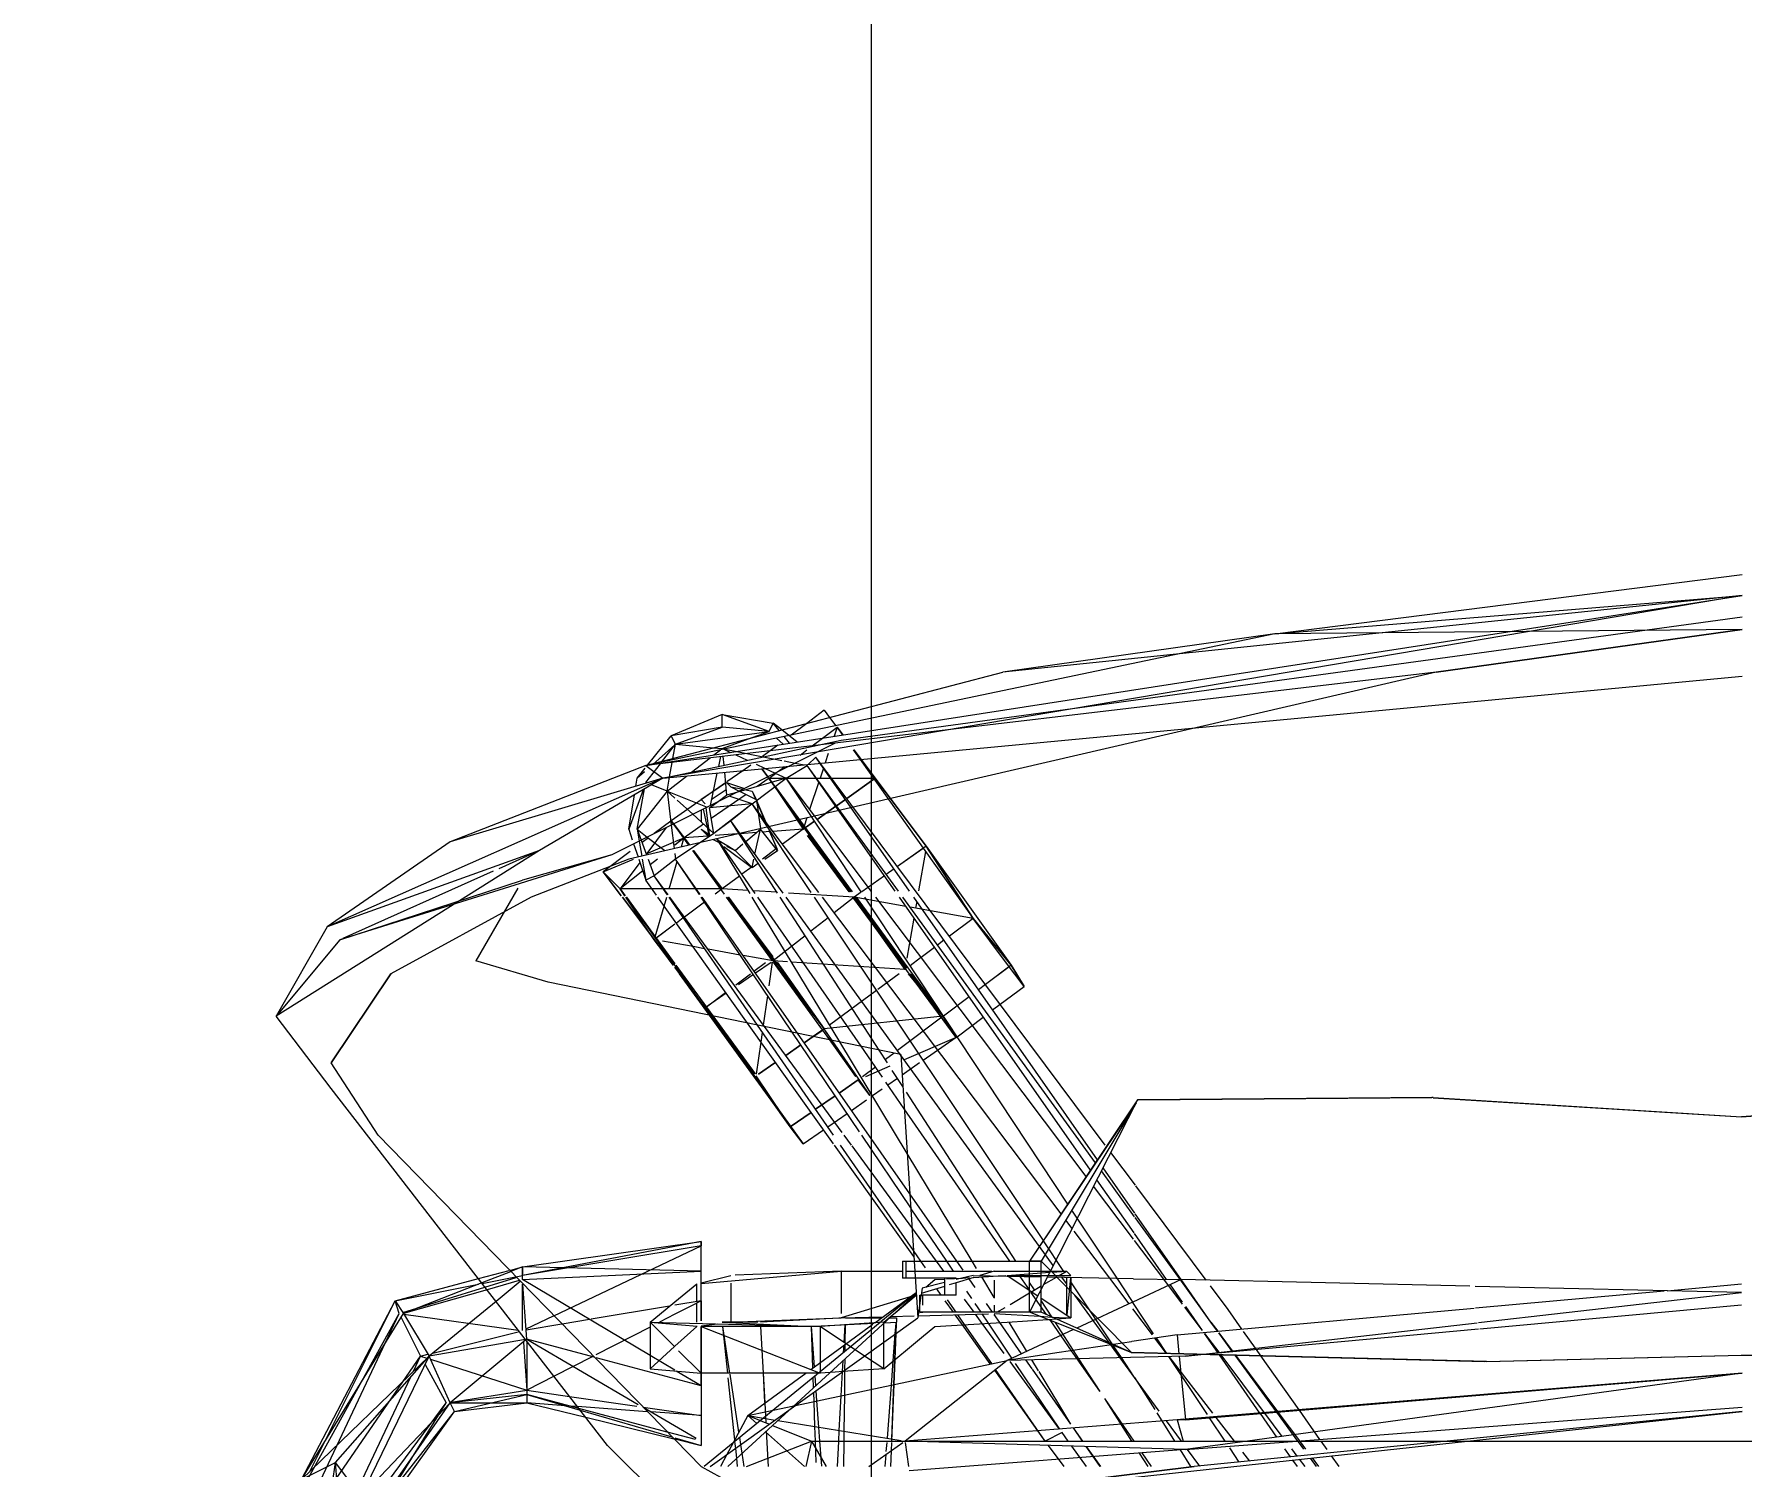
# Model space of a CAD drawing. Header units: millimetres. Extents: x -21051 to 202668, y -15646 to 13691.
# Drawn here: x -11560.1 to -11241.2, y -6236.6 to -5968.9 of the extents above; entities that cross this region are included whole.
import ezdxf

# ---------------------------------------------------------------- set-up
doc = ezdxf.new("R2010")
doc.units = ezdxf.units.MM
for name, color, linetype, lineweight in [('A-ANNO-DIMS', 211, 'Continuous', 9), ('A-ANNO-DIMS-100', 211, 'Continuous', 9), ('G-IMPT', 8, 'Continuous', 5), ('I-FURN', 30, 'Continuous', 5)]:
    doc.layers.add(name, color=color, linetype=linetype, lineweight=lineweight)
doc.layers.get('0').off()
doc.layers.get('I-FURN').off()
doc.styles.add('Arial_3', font='arial.ttf', dxfattribs={"height": 100})
doc.dimstyles.new('Arial_1_0', dxfattribs={"dimscale": 304.8, "dimtxt": 102.02594, "dimasz": 0.328084, "dimexe": 0.328084, "dimexo": 0.0625, "dimgap": 0.082021, "dimtad": 1, "dimdec": 0, "dimzin": 0, "dimdsep": 46, "dimtxsty": 'Arial_3', "dimblk1": 'OBLIQUE', "dimblk2": 'OBLIQUE', "dimsah": 1, "dimcen": 0.09, "dimdle": 0.328084, "dimazin": 0, "dimtfac": 1, "dimtdec": 4, "dimtix": 1, "dimtmove": 0, "dimatfit": 3, "dimfxl": 0.492126, "dimfxlon": 1, "dimtvp": 1, "dimtolj": 1, "dimtzin": 0, "dimarcsym": 2})

# ---------------------------------------------------------------- blocks, each defined once
blk = doc.blocks.new('Aeron_Work_Chair_3485 - Aeron Work Chair_dwg-V2-00_Ground floor')
at = {"layer": 'G-IMPT'}
for p, q in [((-254, 224.63), (-223.04, 273.84)), ((-239.71, 264.32), (-223.04, 273.84)), ((-237.33, 261.94), (-223.04, 273.84)), ((-209.55, 263.52), (-223.04, 273.84)), ((-130.18, 271.46), (-167.48, 250.83)), ((-123.83, 271.46), (-167.48, 250.83)), ((-136.52, 269.08), (-169.86, 251.62)), ((-136.52, 269.08), (-167.48, 250.03)), ((-136.52, 269.08), (-159.54, 245.27)), ((-136.52, 269.08), (-139.7, 262.73)), ((-138.01, 267.54), (-169.86, 251.62)), ((-117.47, 266.7), (-155.66, 248.69)), ((-117.47, 265.91), (-139.7, 262.73)), ((-267.49, 201.61), (-239.71, 264.32)), ((-255.59, 241.3), (-239.71, 264.32)), ((-254, 224.63), (-239.71, 264.32)), ((-245.99, 234.23), (-237.33, 261.94)), ((-237.33, 261.94), (-241.13, 250.26)), ((-214.31, 263.52), (-230.98, 252.41)), ((-230.98, 252.41), (-214.31, 263.52)), ((-200.82, 254.79), (-214.31, 263.52)), ((-200.82, 254.79), (-214.31, 263.52)), ((-142.88, 211.93), (-209.55, 263.52)), ((-139.7, 262.73), (-159.54, 245.27)), ((-136.82, 262.51), (-159.54, 246.86)), ((-111.13, 260.53), (-139.7, 262.73)), ((-133.35, 257.97), (-139.7, 262.73)), ((-250.12, 233.31), (-237.57, 261.4)), ((-133.35, 257.97), (-159.54, 245.27)), ((-125.01, 258.13), (-150.81, 242.09)), ((-129.3, 257.97), (-150.81, 242.09)), ((-133.35, 257.97), (-150.81, 241.3)), ((-127, 257.97), (-150.81, 241.3)), ((-124.66, 258.05), (-149.23, 240.51)), ((-127, 257.97), (-149.23, 240.51)), ((-245.27, 226.22), (-230.98, 252.41)), ((-245.27, 226.22), (-230.98, 252.41)), ((-138.91, 194.47), (-200.82, 254.79)), ((-200.82, 254.79), (-138.91, 194.47)), ((-241.13, 250.26), (-248.44, 227.81)), ((-169.86, 251.62), (-174.02, 236.03)), ((-173.22, 235.42), (-167.48, 250.03)), ((-169.86, 251.62), (-172.98, 236.04)), ((-167.69, 250.17), (-172.45, 234.82)), ((-171.94, 234.42), (-167.48, 250.03)), ((-167.48, 250.83), (-169.86, 251.62)), ((-169.86, 251.62), (-167.48, 250.03)), ((-167.48, 250.03), (-159.54, 245.27)), ((-167.36, 249.96), (-164.42, 228.6)), ((-166.77, 250.47), (-159.54, 246.86)), ((-159.54, 246.86), (-159.89, 245.48)), ((-156.72, 248.19), (-159.54, 246.86)), ((-159.54, 246.86), (-159.16, 245.66)), ((-158, 246.02), (-150.81, 242.09)), ((-169.78, 232.75), (-159.54, 245.27)), ((-160.12, 244.57), (-164.16, 228.4)), ((-162.68, 227.25), (-159.54, 245.27)), ((-150.81, 241.3), (-159.54, 245.27)), ((-158.95, 245), (-153.19, 227.01)), ((-269.88, 204.79), (-255.59, 241.3)), ((-267.49, 201.61), (-255.59, 241.3)), ((-162.58, 227.18), (-150.81, 241.3)), ((-150.97, 241.11), (-153.19, 227.01)), ((-152.4, 227.01), (-150.81, 241.3)), ((-149.23, 240.51), (-152.4, 227.01)), ((-150.81, 241.3), (-150.81, 227.01)), ((-149.23, 240.51), (-150.81, 241.3)), ((-149.23, 240.51), (-150.81, 227.01)), ((-246.95, 228.67), (-233.36, 236.54)), ((-229.39, 223.04), (-233.36, 236.54)), ((-174.02, 236.03), (-175.55, 230.29)), ((-250.4, 220.11), (-245.99, 234.23)), ((-175.32, 230.07), (-173.22, 235.42)), ((-173.12, 235.33), (-174.36, 229.13)), ((-172.45, 234.82), (-174.25, 229.02)), ((-173.65, 228.43), (-171.94, 234.42)), ((-254, 224.63), (-250.6, 232.24)), ((-175.57, 230.2), (-176.21, 227.81)), ((-176.21, 227.81), (-175.36, 229.98)), ((-173.47, 228.25), (-169.78, 232.75)), ((-253.21, 211.14), (-248.44, 227.81)), ((-176.21, 227.81), (-180.98, 194.47)), ((-180.98, 194.47), (-174.63, 227.81)), ((-180.18, 194.47), (-174.63, 227.81)), ((-176.21, 227.81), (-174.63, 227.81)), ((-175.42, 194.47), (-176.21, 227.81)), ((-173.83, 227.81), (-176.21, 227.81)), ((-173.83, 227.81), (-175.42, 194.47)), ((-174.38, 229.03), (-174.63, 227.81)), ((-159.66, 203.99), (-173.83, 227.81)), ((-164.31, 227.81), (-173.01, 227.81)), ((-162.72, 227.01), (-172.95, 227.74)), ((-164.62, 227.15), (-167.07, 222)), ((-165.53, 220.49), (-164.42, 227.13)), ((-162.72, 227.01), (-150.53, 206.19)), ((-159.35, 214.45), (-162.72, 227.01)), ((-162.36, 227.01), (-152.4, 227.01)), ((-162.18, 227.65), (-153.19, 227.01)), ((-155.8, 221.93), (-153.19, 227.01)), ((-153.19, 227.01), (-152.02, 219.01)), ((-152.4, 227.01), (-150.81, 227.01)), ((-149.79, 217.28), (-152.4, 227.01)), ((-152.4, 227.01), (-150.81, 227.01)), ((-152.4, 227.01), (-149.48, 217.04)), ((-150.81, 227.01), (-148.12, 215.99)), ((-150.28, 219.78), (-150.81, 227.01)), ((-267.49, 201.61), (-254, 224.63)), ((-252.41, 207.96), (-245.27, 226.22)), ((-252.41, 207.96), (-245.27, 226.22)), ((-253.21, 211.14), (-250.4, 220.11)), ((-215.9, 157.16), (-229.39, 223.04)), ((-167.1, 221.94), (-180.18, 194.47)), ((-166.39, 215.3), (-165.54, 220.42)), ((-159.44, 214.81), (-155.8, 221.93)), ((-152.02, 219.01), (-150.18, 206.45)), ((-150.12, 217.54), (-150.22, 218.88)), ((-149.17, 204.5), (-150.12, 217.54)), ((-145.36, 200.78), (-149.79, 217.28)), ((-149.48, 217.04), (-144.47, 199.9)), ((-168.88, 200.34), (-166.45, 214.96)), ((-164.98, 203.99), (-159.8, 214.11)), ((-153.99, 194.47), (-159.24, 214.03)), ((-148.12, 215.99), (-144.12, 199.56)), ((-269.71, 178.12), (-253.21, 211.14)), ((-253.79, 207.71), (-250.03, 212.73)), ((-250.03, 212.73), (-252.41, 207.07)), ((-245.55, 209.36), (-250.03, 212.73)), ((-250.03, 212.73), (-245.55, 209.36)), ((-246.86, 209.55), (-250.03, 212.73)), ((-250.03, 212.73), (-246.86, 209.55)), ((-142.88, 211.93), (-132.56, 201.61)), ((-287.34, 57.15), (-252.41, 207.96)), ((-287.34, 57.15), (-252.41, 207.96)), ((-265.34, 205.28), (-257.97, 207.96)), ((-257.97, 207.96), (-264.4, 206.89)), ((-257.97, 207.96), (-256.01, 207.31)), ((-251.74, 205.89), (-246.86, 209.55)), ((-250.2, 205.37), (-246.86, 209.55)), ((-250.2, 205.37), (-246.86, 209.55)), ((-245.56, 208.68), (-246.86, 209.55)), ((-246.86, 209.55), (-245.56, 208.61)), ((-245.56, 208.62), (-246.86, 209.55)), ((-245.56, 208.68), (-246.86, 209.55)), ((-246.86, 203.66), (-246.86, 209.55)), ((-232.56, 199.62), (-245.27, 209.15)), ((-245.27, 209.15), (-232.56, 199.62)), ((-237.33, 203.2), (-245.27, 208.49)), ((-237.33, 203.2), (-245.27, 208.49)), ((-232.59, 199.36), (-245.27, 208.42)), ((-245.27, 208.4), (-232.84, 199.36)), ((-269.88, 204.79), (-301.62, 0)), ((-294.48, 87.31), (-269.88, 204.79)), ((-269.88, 204.79), (-287.34, 138.11)), ((-287.34, 57.15), (-269.88, 204.79)), ((-269.92, 204.44), (-275.43, 200.03)), ((-266.7, 204.79), (-270.2, 202.07)), ((-269.88, 204.79), (-267.49, 201.61)), ((-267.49, 206.37), (-269.36, 204.88)), ((-268.72, 205), (-267.49, 206.37)), ((-265.99, 206.63), (-267.49, 206.37)), ((-257.97, 206.37), (-265.51, 205)), ((-265.11, 200.82), (-257.97, 206.37)), ((-258.29, 200.98), (-253.45, 204.6)), ((-257.97, 206.37), (-256.52, 204.51)), ((-257.97, 206.37), (-255.95, 205.64)), ((-257.97, 206.37), (-255.77, 206.01)), ((-256.52, 204.51), (-253.97, 201.23)), ((-256.35, 204.3), (-255.47, 205.47)), ((-255.95, 205.64), (-253.18, 204.63)), ((-255.77, 206.01), (-252.97, 205.54)), ((-253.4, 204.72), (-255.55, 199.62)), ((-255.25, 207.06), (-252.81, 206.24)), ((-252.41, 206.11), (-248.44, 204.79)), ((-252.41, 205.45), (-248.44, 204.79)), ((-252.41, 204.35), (-249.24, 203.2)), ((-249.24, 203.2), (-248.44, 204.79)), ((-245.65, 202.8), (-248.44, 204.79)), ((-150.02, 205.29), (-148.43, 194.47)), ((-149.99, 205.27), (-144.21, 195.4)), ((-301.62, 0), (-267.49, 201.61)), ((-267.49, 201.61), (-286.54, 0)), ((-270.49, 201.84), (-273.84, 199.23)), ((-273.73, 199.36), (-270.08, 203.47)), ((-267.49, 201.61), (-269.66, 191.49)), ((-265.11, 200.82), (-266.27, 203.71)), ((-259.49, 200.12), (-257.18, 203.2)), ((-252.41, 202.6), (-251.33, 203.96)), ((-252.41, 202.6), (-251.33, 203.96)), ((-252.41, 199.23), (-249.24, 203.2)), ((-245.69, 200.74), (-249.24, 203.2)), ((-245.69, 200.6), (-249.24, 203.2)), ((-246.86, 201.55), (-246.86, 203.66)), ((-246.86, 195.49), (-246.86, 201.45)), ((-221.76, 185.79), (-245.27, 202.53)), ((-243.63, 201.36), (-245.27, 200.88)), ((-237.9, 203.03), (-243.63, 201.36)), ((-240.21, 199.36), (-237.55, 202.9)), ((-240.21, 199.36), (-237.61, 202.83)), ((-237.33, 203.2), (-232.55, 199.73)), ((-232.56, 199.62), (-237.33, 203.2)), ((-232.56, 199.62), (-237.33, 203.2)), ((-236.04, 195.95), (-237.06, 201.65)), ((-168.22, 201.15), (-169.69, 199.36)), ((-165.89, 203.99), (-168.22, 201.15)), ((-167.36, 199.36), (-165.89, 202.22)), ((-165.89, 203.99), (-157.16, 203.99)), ((-165.89, 203.99), (-165.1, 172.24)), ((-165.89, 203.99), (-165.16, 195.22)), ((-165.89, 203.99), (-161.26, 199.36)), ((-157.16, 203.99), (-161.32, 199.42)), ((-156.9, 199.36), (-159.66, 203.99)), ((-157.16, 203.99), (-156.37, 194.47)), ((-148.43, 194.47), (-149.11, 203.77)), ((-279.4, 190.5), (-275.43, 200.03)), ((-277.02, 190.5), (-275.43, 200.03)), ((-273.84, 199.23), (-277.02, 190.5)), ((-273.84, 199.23), (-276.23, 181.77)), ((-273.84, 199.23), (-275.43, 200.03)), ((-271.2, 199.71), (-273.84, 199.23)), ((-273.84, 199.23), (-273.73, 199.36)), ((-273.84, 199.23), (-273.2, 192.11)), ((-267.77, 200.34), (-270.46, 199.85)), ((-265.11, 200.82), (-267.91, 197.18)), ((-265.11, 200.82), (-267.71, 200.35)), ((-266.63, 189.92), (-259.56, 200.03)), ((-265.11, 200.82), (-263.78, 199.36)), ((-265.11, 200.82), (-258.76, 200.03)), ((-265.11, 200.82), (-262.11, 193.32)), ((-263.41, 198.94), (-260.76, 196.03)), ((-258.63, 199.36), (-259.56, 200.03)), ((-259.56, 200.03), (-258.67, 199.36)), ((-259.56, 200.03), (-258.67, 199.36)), ((-258.64, 199.36), (-259.56, 200.03)), ((-256.38, 197.64), (-259.56, 200.03)), ((-259.56, 200.03), (-258.67, 199.36)), ((-258.76, 200.03), (-254.38, 199.48)), ((-258.67, 199.36), (-256.38, 197.64)), ((-258.67, 199.36), (-255.04, 196.63)), ((-258.67, 199.36), (-256.38, 197.64)), ((-255.02, 196.72), (-258.64, 199.36)), ((-256.35, 197.71), (-258.63, 199.36)), ((-257.18, 192.09), (-252.41, 199.23)), ((-256.38, 197.64), (-255.01, 199.36)), ((-255.66, 199.36), (-256.38, 197.64)), ((-256.34, 197.7), (-255.01, 199.36)), ((-254.69, 198.14), (-256.3, 197.67)), ((-253.42, 199.36), (-252.41, 199.23)), ((-252.51, 199.36), (-252.41, 199.23)), ((-245.79, 194.76), (-252.41, 199.23)), ((-245.79, 194.6), (-252.41, 199.23)), ((-246.86, 200.42), (-251.97, 198.93)), ((-221.38, 183.93), (-245.27, 200.45)), ((-221.11, 182.59), (-245.27, 200.29)), ((-241.4, 197.78), (-240.42, 199.08)), ((-241.4, 197.78), (-240.42, 199.08)), ((-224.63, 193.67), (-232.57, 199.34)), ((-232.57, 199.16), (-223.09, 192.27)), ((-223.15, 192.56), (-232.21, 199.36)), ((-232.21, 199.36), (-224.63, 193.67)), ((-224.63, 193.67), (-232.21, 199.36)), ((-224.63, 193.67), (-232.21, 199.36)), ((-230.98, 198.58), (-223.23, 192.94)), ((-169.69, 199.36), (-173.04, 195.26)), ((-169.86, 194.47), (-169.05, 199.36)), ((-168.95, 196.25), (-167.36, 199.36)), ((-161.38, 199.36), (-165.1, 195.26)), ((-160.56, 198.66), (-156.37, 194.47)), ((-153.99, 194.47), (-156.76, 199.12)), ((-143.95, 195.53), (-145.35, 200.75)), ((-144.31, 199.36), (-142.88, 194.47)), ((-144.07, 199.36), (-142.88, 194.47)), ((-268.65, 196.22), (-271.3, 192.78)), ((-260.76, 196.03), (-257.18, 192.09)), ((-258.92, 194.01), (-256.38, 197.64)), ((-256.7, 193.2), (-256.38, 197.64)), ((-255.04, 196.63), (-256.38, 197.64)), ((-255.04, 196.63), (-256.38, 197.64)), ((-255.04, 196.63), (-256.38, 197.64)), ((-255.01, 196.74), (-256.34, 197.7)), ((-246.86, 190.5), (-254.01, 195.86)), ((-246.86, 190.5), (-254.01, 195.86)), ((-254.01, 195.86), (-246.86, 190.5)), ((-246.86, 190.5), (-254.01, 195.86)), ((-246.86, 190.84), (-253.99, 196)), ((-245.86, 190.07), (-253.99, 195.98)), ((-246.86, 190.5), (-246.86, 195.35)), ((-244.37, 193.81), (-241.55, 197.57)), ((-244.37, 193.81), (-241.55, 197.57)), ((-235.65, 193.8), (-236.04, 195.95)), ((-169.73, 195.26), (-173.04, 195.26)), ((-169.86, 194.47), (-168.95, 196.25)), ((-165.89, 195.26), (-169.46, 195.26)), ((-269.66, 191.49), (-274.64, 168.27)), ((-273.2, 192.11), (-273.05, 190.5)), ((-271.85, 192.06), (-272.8, 190.83)), ((-268.45, 191.49), (-262.38, 192.79)), ((-266.56, 189.91), (-265.11, 192.09)), ((-265.32, 189.8), (-263.48, 192.55)), ((-265.02, 192.22), (-263.52, 194.47)), ((-264.48, 186.07), (-259.95, 192.55)), ((-262.73, 193.67), (-263.52, 194.47)), ((-261.94, 192.88), (-263.13, 191.29)), ((-262.73, 184.94), (-261.94, 192.88)), ((-262.73, 184.94), (-257.18, 192.09)), ((-261.98, 193.58), (-256.63, 192.91)), ((-257.18, 192.09), (-261.94, 192.88)), ((-261.74, 194.07), (-256.61, 192.93)), ((-261.54, 194.47), (-259.34, 194.47)), ((-259.56, 188.91), (-257.18, 192.09)), ((-257.97, 194.47), (-256.86, 192.99)), ((-257.97, 194.47), (-256.82, 192.63)), ((-256.54, 193.04), (-257.97, 194.47)), ((-257.09, 187.78), (-256.8, 191.83)), ((-245.96, 184.33), (-256.24, 191.44)), ((-245.94, 185.3), (-256.22, 191.51)), ((-256.06, 192.23), (-255.47, 191.06)), ((-246.86, 190.5), (-245.83, 191.86)), ((-220.05, 177.42), (-245.27, 194.42)), ((-219.85, 176.46), (-245.27, 194.24)), ((-234.46, 187.13), (-235.54, 193.16)), ((-224.63, 193.67), (-227.49, 189.87)), ((-227.33, 189.75), (-224.63, 193.67)), ((-223.16, 192.63), (-224.63, 193.67)), ((-224.63, 193.67), (-223.16, 192.62)), ((-223.15, 192.56), (-224.63, 193.67)), ((-223.15, 192.56), (-224.63, 193.67)), ((-223.23, 192.94), (-202.41, 177.8)), ((-202.41, 177.8), (-223.16, 192.63)), ((-223.16, 192.62), (-199.23, 175.42)), ((-212.25, 184.39), (-223.15, 192.56)), ((-212.25, 184.39), (-223.15, 192.56)), ((-212.25, 184.39), (-223.15, 192.56)), ((-223.09, 192.27), (-212.25, 184.38)), ((-180.98, 194.47), (-180.18, 194.47)), ((-175.42, 194.47), (-180.98, 194.47)), ((-169.86, 194.47), (-180.18, 194.47)), ((-166.16, 194.47), (-175.42, 194.47)), ((-173.11, 194.47), (-175.42, 168.27)), ((-173.24, 194.47), (-174.63, 188.91)), ((-169.86, 194.47), (-166.16, 194.47)), ((-138.91, 192.75), (-166.69, 153.99)), ((-165.2, 194.47), (-165.58, 191.43)), ((-165.1, 194.47), (-156.37, 194.47)), ((-156.37, 194.47), (-165.1, 194.47)), ((-165.1, 194.47), (-156.37, 194.47)), ((-165.1, 194.47), (-156.37, 172.24)), ((-165.1, 172.24), (-165.1, 194.47)), ((-156.37, 194.47), (-148.43, 194.47)), ((-153.99, 194.47), (-156.37, 194.47)), ((-156.37, 172.24), (-156.37, 194.47)), ((-153.99, 194.47), (-143.67, 194.47)), ((-148.43, 194.47), (-143.67, 194.47)), ((-144.69, 186.81), (-138.91, 193.87)), ((-143.67, 194.47), (-142.88, 194.47)), ((-138.91, 194.47), (-129.38, 177.01)), ((-138.91, 194.47), (-129.38, 177.01)), ((-279.4, 190.5), (-277.81, 180.98)), ((-276.23, 181.77), (-279.4, 190.5)), ((-277.02, 190.5), (-279.4, 190.5)), ((-276.23, 181.77), (-277.02, 190.5)), ((-273.05, 190.5), (-275.08, 184.93)), ((-272.96, 190.05), (-272.51, 187.8)), ((-272.92, 190.23), (-272.33, 188.96)), ((-271.58, 190.37), (-269.94, 190.22)), ((-271.53, 190.83), (-269.72, 191.21)), ((-268.91, 186.67), (-266.8, 189.68)), ((-268.58, 190.09), (-264.32, 189.71)), ((-266.7, 189.71), (-265.59, 186.37)), ((-266.7, 189.71), (-265.91, 188.91)), ((-265.91, 188.91), (-265.11, 187.33)), ((-265.91, 188.91), (-265.45, 186.64)), ((-264.85, 187.85), (-264.32, 189.71)), ((-263.13, 191.29), (-264.32, 189.71)), ((-262.73, 184.94), (-264.16, 189.23)), ((-262.73, 184.94), (-259.56, 188.91)), ((-246.03, 180.16), (-259.56, 188.91)), ((-246.04, 179.11), (-259.56, 188.91)), ((-255.95, 191.24), (-254.85, 189.48)), ((-254.85, 189.48), (-254, 188.12)), ((-254.81, 189.74), (-254, 188.12)), ((-254.75, 190.18), (-250.89, 185.03)), ((-249.23, 187.28), (-246.86, 190.5)), ((-246.54, 185.66), (-246.86, 190.5)), ((-233.39, 181.1), (-245.27, 189.69)), ((-233.36, 180.98), (-245.27, 189.63)), ((-233.36, 180.98), (-245.27, 189.38)), ((-233.36, 180.98), (-245.27, 189.38)), ((-221.64, 172.57), (-245.27, 189.37)), ((-245.27, 189.35), (-233.13, 180.52)), ((-234.16, 180.98), (-245.27, 189.31)), ((-173.15, 188.91), (-165.89, 188.91)), ((-165.89, 188.91), (-166.69, 168.27)), ((-165.89, 183.83), (-165.89, 190.5)), ((-165.89, 190.5), (-165.1, 173.83)), ((-156.37, 189.49), (-165.1, 190.42)), ((-156.37, 189.06), (-165.1, 190.38)), ((-164.02, 162.14), (-138.91, 189.49)), ((-145.35, 187.38), (-156.16, 189.02)), ((-143.88, 188.16), (-155.47, 189.39)), ((-148.43, 185.74), (-143.35, 188.45)), ((-143.35, 188.45), (-141.15, 189.62)), ((-141.15, 189.62), (-138.91, 190.82)), ((-272.51, 187.8), (-271.52, 182.84)), ((-271.87, 187.96), (-270.87, 185.84)), ((-269.95, 185.17), (-268.91, 186.67)), ((-267.49, 178.59), (-264.85, 187.85)), ((-265.35, 186.11), (-265.11, 184.94)), ((-265.04, 187.18), (-263.52, 184.15)), ((-255.68, 186.1), (-257.97, 183.36)), ((-257.35, 184.1), (-257.13, 187.15)), ((-254, 188.12), (-255.22, 186.66)), ((-254, 188.12), (-250.83, 184.94)), ((-250.97, 184.91), (-249.57, 186.82)), ((-233.36, 180.98), (-234.37, 186.61)), ((-228.9, 187.98), (-230.98, 185.21)), ((-230.82, 184.68), (-228.88, 187.49)), ((-199.18, 169.7), (-221.76, 185.79)), ((-175.42, 168.27), (-174.66, 188.1)), ((-156.63, 172.24), (-144.69, 186.81)), ((-148.43, 185.74), (-156.37, 174.89)), ((-148.43, 185.74), (-149.44, 181.02)), ((-148.43, 185.74), (-149.44, 181.02)), ((-148.43, 185.74), (-146.93, 184.07)), ((-148.43, 185.74), (-147.96, 182.82)), ((-148.43, 185.74), (-147.49, 183.39)), ((-143.01, 187.03), (-144.34, 187.23)), ((-138.91, 186), (-143.67, 173.83)), ((-142.31, 188), (-143.6, 188.13)), ((-141.4, 186.78), (-143.01, 187.03)), ((-140.46, 187.8), (-142.31, 188)), ((-138.91, 186.41), (-141.4, 186.78)), ((-138.91, 187.64), (-140.46, 187.8)), ((-275.08, 184.93), (-276.23, 181.77)), ((-273.7, 180.11), (-271.55, 182.98)), ((-271.52, 182.84), (-270.82, 179.36)), ((-270.1, 184.18), (-269.38, 182.63)), ((-269.3, 182.47), (-268.45, 180.65)), ((-269.22, 183.06), (-267.78, 181.99)), ((-269.22, 183.06), (-267.78, 181.99)), ((-269.22, 183.06), (-267.78, 181.99)), ((-269.21, 183.11), (-267.74, 182.06)), ((-269.21, 183.1), (-267.75, 182.04)), ((-267.74, 182.06), (-246.25, 166.71)), ((-262.73, 184.94), (-267.49, 178.59)), ((-267.49, 181.77), (-265.96, 183.96)), ((-265.11, 184.94), (-263.6, 184.29)), ((-265.11, 184.94), (-263.52, 184.15)), ((-263.37, 184.09), (-259.4, 182.43)), ((-263.35, 184.12), (-261.25, 183.82)), ((-263.13, 184.09), (-259.59, 182.58)), ((-246.15, 172.45), (-262.73, 184.94)), ((-246.13, 173.88), (-262.73, 184.94)), ((-261, 183.79), (-258.11, 183.38)), ((-258.23, 181.95), (-254, 180.18)), ((-253.32, 184.39), (-257.97, 183.36)), ((-254, 180.18), (-257.97, 183.36)), ((-257.52, 181.65), (-257.43, 182.93)), ((-254.29, 180.41), (-252.41, 182.96)), ((-252.41, 182.56), (-254, 180.18)), ((-250.83, 184.94), (-252.41, 184.59)), ((-250.83, 184.94), (-251.61, 183.77)), ((-246.2, 180.27), (-246.48, 184.69)), ((-218.23, 168.55), (-245.27, 184.89)), ((-217.42, 164.59), (-245.27, 183.85)), ((-233.1, 181.35), (-231.07, 184.31)), ((-231.45, 184.58), (-233.07, 182.42)), ((-221.4, 182.8), (-226.87, 182.02)), ((-200.82, 169.71), (-221.38, 183.93)), ((-201.33, 168.09), (-221.11, 182.59)), ((-218.2, 183.25), (-220.03, 182.99)), ((-212.24, 184.11), (-218.2, 183.25)), ((-212.23, 183.71), (-214.31, 180.69)), ((-214.31, 180.69), (-212.23, 183.71)), ((-204.31, 179.07), (-211.93, 184.15)), ((-202.41, 177.8), (-211.93, 184.15)), ((-166.69, 167.48), (-165.89, 183.36)), ((-156.37, 182.82), (-165.1, 183.31)), ((-156.37, 182.83), (-165.1, 183.31)), ((-150.89, 182.53), (-156.37, 182.83)), ((-150.84, 182.52), (-156.37, 182.82)), ((-148.32, 182.37), (-150.79, 182.51)), ((-148.32, 182.39), (-150.78, 182.52)), ((-147.06, 182.32), (-148.32, 182.39)), ((-147.06, 182.3), (-148.32, 182.37)), ((-147.96, 182.82), (-147.6, 180.62)), ((-147.46, 183.31), (-146.82, 181.71)), ((-138.91, 181.85), (-145.59, 182.22)), ((-138.91, 181.87), (-145.57, 182.23)), ((-145.42, 182.4), (-138.91, 175.15)), ((-276.23, 181.77), (-277.81, 180.98)), ((-276.53, 179.37), (-277.81, 180.98)), ((-276.41, 179.85), (-277.81, 180.98)), ((-274.26, 176.53), (-276.53, 179.37)), ((-274.04, 177.95), (-275.29, 178.95)), ((-273.86, 179.1), (-274.99, 180.38)), ((-270.74, 178.93), (-270.33, 176.89)), ((-268.68, 180.18), (-269.64, 178.91)), ((-268.68, 180.18), (-269.64, 178.91)), ((-268.45, 180.65), (-267.49, 178.59)), ((-267.49, 181.77), (-268.41, 180.55)), ((-267.49, 181.77), (-268.41, 180.55)), ((-246.25, 166.59), (-267.49, 181.77)), ((-267.49, 181.77), (-267.49, 172.96)), ((-265.96, 180.64), (-246.26, 166.22)), ((-265.91, 180.71), (-258.18, 175.12)), ((-265.91, 180.71), (-257.97, 175.42)), ((-265.91, 180.71), (-257.97, 175.42)), ((-265.91, 180.71), (-257.97, 175.42)), ((-257.97, 175.42), (-257.57, 181.05)), ((-257.97, 175.42), (-255.16, 179.23)), ((-257.52, 181.69), (-254.35, 180.33)), ((-216.73, 161.2), (-245.27, 179.67)), ((-238.07, 175.01), (-233.36, 180.98)), ((-233.19, 178.34), (-233.36, 180.98)), ((-233.14, 180.25), (-220.66, 171.45)), ((-233.13, 180.52), (-220.66, 171.45)), ((-220.76, 171.97), (-233.12, 180.91)), ((-220.66, 171.45), (-233.12, 180.79)), ((-220.66, 171.45), (-233.12, 180.79)), ((-228.7, 181.75), (-233.11, 181.12)), ((-215.72, 178.64), (-217.67, 175.81)), ((-217.67, 175.81), (-215.72, 178.64)), ((-149.44, 181.02), (-150.27, 177.12)), ((-149.44, 181.02), (-150.27, 177.12)), ((-147.52, 180.12), (-143.79, 157.11)), ((-146.59, 181.13), (-143.67, 173.83)), ((-277.75, 174.7), (-275.57, 177.62)), ((-274.06, 169.44), (-269.71, 178.12)), ((-271.83, 175.98), (-272.79, 174.7)), ((-271.83, 175.98), (-272.79, 174.7)), ((-270.33, 176.89), (-269.99, 175.2)), ((-267.49, 178.59), (-269.88, 174.63)), ((-246.32, 162.63), (-267.49, 178.59)), ((-246.28, 164.56), (-267.49, 178.59)), ((-245.27, 165.89), (-246.06, 178.15)), ((-180.04, 131.25), (-245.27, 178.55)), ((-231.78, 156.37), (-233.14, 177.56)), ((-201.44, 164.87), (-220.05, 177.42)), ((-189.85, 155.48), (-219.85, 176.46)), ((-202.41, 177.8), (-205.08, 173.91)), ((-205.08, 173.91), (-202.41, 177.8)), ((-199.23, 175.42), (-202.41, 177.8)), ((-202.41, 177.8), (-199.23, 175.42)), ((-150.33, 176.81), (-158.75, 137.32)), ((-150.33, 176.81), (-158.75, 137.32)), ((-280.19, 171.45), (-277.75, 174.7)), ((-273.55, 173.69), (-274.99, 171.77)), ((-273.55, 173.69), (-274.99, 171.77)), ((-270.06, 174.44), (-271.46, 173.04)), ((-270.28, 172.15), (-271.46, 173.04)), ((-270.27, 172.21), (-271.46, 173.04)), ((-246.4, 157.6), (-269.88, 174.63)), ((-246.39, 158.2), (-269.88, 174.63)), ((-269.41, 171.6), (-267.49, 172.24)), ((-267.49, 172.9), (-267.49, 170.26)), ((-266.8, 172.47), (-261.65, 174.19)), ((-262.28, 169.31), (-259.81, 172.8)), ((-259.81, 172.8), (-262.28, 169.31)), ((-260.11, 174.7), (-258.55, 175.22)), ((-257.97, 175.42), (-259.47, 173.29)), ((-259.47, 173.29), (-258.26, 175.01)), ((-256.86, 174.17), (-252.41, 170.95)), ((-246.25, 166.81), (-256.81, 174.57)), ((-246.25, 166.63), (-256.81, 174.55)), ((-247.08, 167.25), (-256.81, 174.55)), ((-246.25, 166.63), (-256.81, 174.55)), ((-181.12, 130.53), (-245.27, 173.3)), ((-241.44, 170.75), (-238.91, 173.94)), ((-218.61, 170.42), (-221.64, 172.57)), ((-220.66, 171.45), (-219.25, 173.51)), ((-219.25, 173.51), (-220.46, 171.75)), ((-218.07, 175.22), (-219.25, 173.51)), ((-219.25, 173.51), (-218.07, 175.22)), ((-205.67, 173.06), (-208.17, 169.41)), ((-208.17, 169.41), (-205.67, 173.06)), ((-199.23, 175.42), (-201.85, 171.61)), ((-165.89, 160.34), (-165.1, 172.24)), ((-165.85, 160.99), (-156.63, 172.24)), ((-165.13, 173.3), (-165.68, 162.16)), ((-157.05, 173.97), (-165.53, 162.36)), ((-157.55, 173.28), (-165.1, 173.83)), ((-157.34, 173.57), (-165.1, 173.83)), ((-159.56, 163.93), (-165.1, 172.24)), ((-165.1, 172.24), (-156.37, 172.24)), ((-156.56, 169.41), (-156.37, 172.24)), ((-154.03, 173.02), (-155.88, 173.16)), ((-153.65, 173.44), (-155.59, 173.51)), ((-151.19, 172.82), (-153.09, 172.95)), ((-151.07, 173.36), (-152.77, 173.41)), ((-146.28, 172.46), (-151.19, 172.82)), ((-146.4, 173.2), (-151.07, 173.36)), ((-143.67, 173.1), (-146.4, 173.2)), ((-143.67, 172.27), (-146.28, 172.46)), ((-143.67, 173.83), (-138.91, 174.89)), ((-143.67, 173.83), (-138.91, 174.89)), ((-143.67, 173.83), (-138.91, 171.11)), ((-143.67, 173.83), (-138.91, 171.11)), ((-143.67, 173.83), (-143.67, -173.83)), ((-139.7, 172.97), (-143.66, 173.1)), ((-138.98, 171.92), (-143.64, 172.26)), ((-280.19, 171.45), (-278.87, 170.45)), ((-280.19, 171.45), (-278.87, 170.45)), ((-278.87, 170.45), (-277.31, 169.29)), ((-278.87, 170.45), (-277.31, 169.29)), ((-274.99, 171.77), (-277.02, 169.07)), ((-274.99, 171.77), (-277.02, 169.07)), ((-277.02, 169.07), (-275.33, 169.63)), ((-277.02, 169.07), (-275.57, 168.04)), ((-277.02, 169.07), (-275.58, 167.99)), ((-277.02, 169.07), (-275.58, 167.99)), ((-275.58, 167.99), (-277.02, 169.07)), ((-272.12, 170.7), (-270.36, 171.29)), ((-198.98, 118.96), (-270.28, 172.15)), ((-246.43, 155.53), (-270.27, 172.21)), ((-267.49, 170.26), (-267.49, 162.3)), ((-263.55, 167.51), (-262.37, 169.18)), ((-262.37, 169.18), (-263.55, 167.51)), ((-252.41, 170.95), (-246.25, 166.49)), ((-186.12, 127.19), (-245.27, 171.78)), ((-245.27, 165.89), (-242.36, 169.58)), ((-227.85, 161.69), (-221.39, 170.46)), ((-223.04, 149.23), (-220.66, 171.45)), ((-218.53, 169.98), (-220.66, 171.45)), ((-218.54, 170.03), (-220.66, 171.45)), ((-218.54, 170.03), (-220.66, 171.45)), ((-218.54, 170.03), (-220.66, 171.45)), ((-218.62, 170.42), (-220.46, 171.75)), ((-211.76, 165.54), (-218.61, 170.42)), ((-211.76, 165.52), (-218.54, 170.03)), ((-212.65, 166.11), (-218.54, 170.03)), ((-211.76, 165.52), (-218.54, 170.03)), ((-208.24, 162.91), (-218.53, 169.98)), ((-214.31, 167.31), (-218.28, 170.18)), ((-202.4, 170.8), (-204.89, 167.19)), ((-178.15, 154.73), (-198.98, 169.57)), ((-156.65, 167.99), (-156.56, 169.41)), ((-274.64, 168.27), (-297.66, 0)), ((-271, 164.55), (-272.83, 165.93)), ((-272.83, 165.93), (-271, 164.55)), ((-272.83, 165.93), (-271, 164.55)), ((-272.81, 166.08), (-270.97, 164.77)), ((-267.32, 162.17), (-263.72, 167.26)), ((-263.72, 167.26), (-267.32, 162.17)), ((-246.23, 164.53), (-245.27, 165.89)), ((-219.07, 146.84), (-245.27, 166.09)), ((-245.27, 166.01), (-231.78, 156.37)), ((-241.19, 162.83), (-245.27, 165.89)), ((-242.81, 164.16), (-245.27, 165.89)), ((-231.78, 156.37), (-245.27, 165.89)), ((-231.78, 156.37), (-245.27, 165.89)), ((-243.54, 156.21), (-245.27, 165.89)), ((-197.41, 155.97), (-218.23, 168.55)), ((-208.69, 168.66), (-211.14, 165.1)), ((-211.14, 165.1), (-208.69, 168.66)), ((-205.44, 166.39), (-207.4, 163.54)), ((-198.98, 166.37), (-200.82, 167.72)), ((-179.27, 154.8), (-198.98, 168.44)), ((-183.57, 155.08), (-198.84, 166.26)), ((-175.42, 168.27), (-175.42, 156.81)), ((-175.42, 168.27), (-167.52, 168.27)), ((-170.62, 155.42), (-166.69, 168.27)), ((-166.69, 168.27), (-166.9, 160.49)), ((-166.69, 167.48), (-166.69, 160.79)), ((-161.96, 167.53), (-165.42, 167.5)), ((-162.09, 167.73), (-165.41, 167.55)), ((-160.48, 167.55), (-161.75, 167.53)), ((-160.24, 167.84), (-161.58, 167.76)), ((-156.94, 167.59), (-159.05, 167.56)), ((-156.65, 168.03), (-158.72, 167.92)), ((-157.16, 160.34), (-156.65, 167.99)), ((-152.29, 167.64), (-156.68, 167.59)), ((-152.15, 168.28), (-156.62, 168.03)), ((-145.51, 167.71), (-152.29, 167.64)), ((-145.66, 168.64), (-152.15, 168.28)), ((-143.67, 168.75), (-145.66, 168.64)), ((-143.67, 167.73), (-145.51, 167.71)), ((-138.91, 169.01), (-143.59, 168.75)), ((-138.91, 167.78), (-143.57, 167.73)), ((-271, 164.55), (-254.79, 152.4)), ((-271, 164.55), (-267.49, 161.93)), ((-267.49, 161.93), (-271, 164.55)), ((-270.97, 164.77), (-241.3, 143.67)), ((-249.27, 160.22), (-246.28, 164.45)), ((-249.27, 160.22), (-246.28, 164.45)), ((-245.27, 165.5), (-223.04, 149.23)), ((-187.96, 125.96), (-245.27, 163.89)), ((-245.25, 165.77), (-231.94, 156.15)), ((-231.78, 156.37), (-242.81, 164.16)), ((-232.06, 155.99), (-241.19, 162.83)), ((-211.63, 160.58), (-217.42, 164.59)), ((-213.69, 159.23), (-211.72, 163.77)), ((-213.54, 161.9), (-211.73, 164.31)), ((-208.23, 162.91), (-211.17, 165.03)), ((-208.23, 162.92), (-211.14, 165.1)), ((-211.14, 165.1), (-208.23, 162.92)), ((-208.23, 162.92), (-211.14, 165.1)), ((-187.26, 155.31), (-200.82, 164.45)), ((-157.16, 160.34), (-159.56, 163.93)), ((-138.91, 163.12), (-143.39, 156.76)), ((-254.79, 152.4), (-267.49, 161.93)), ((-254.79, 152.4), (-267.49, 161.93)), ((-250.55, 158.41), (-249.52, 159.87)), ((-250.55, 158.41), (-249.52, 159.87)), ((-193.11, 122.52), (-245.27, 161.84)), ((-230.98, 157.45), (-228.04, 161.43)), ((-214.31, 159.64), (-216.73, 161.2)), ((-216.16, 158.41), (-214.93, 160.04)), ((-211.43, 157.77), (-210.17, 159.57)), ((-205.74, 156.51), (-210.7, 159.94)), ((-209.44, 160.61), (-208.15, 162.46)), ((-165.78, 162.03), (-171.44, 154.29)), ((-171.35, 154.29), (-165.94, 160.88)), ((-171.24, 154.28), (-164.02, 162.14)), ((-165.89, 160.34), (-166.89, 159.14)), ((-164.25, 160.34), (-165.89, 160.34)), ((-165.78, 160.23), (-165.89, 157.96)), ((-162.14, 160.34), (-164.25, 160.34)), ((-157.16, 160.34), (-163.05, 153.27)), ((-157.16, 160.34), (-162.14, 160.34)), ((-144.2, 159.67), (-154.15, 158.91)), ((-141.71, 159.86), (-143.44, 159.72)), ((-138.91, 160.07), (-141.18, 159.9)), ((-254.79, 152.4), (-251, 157.77)), ((-254.39, 152.98), (-251, 157.77)), ((-194.26, 121.75), (-245.27, 157.42)), ((-195.66, 120.81), (-245.27, 156.78)), ((-223.04, 149.23), (-216.63, 157.78)), ((-219.07, 146.84), (-214.87, 156.51)), ((-215.9, 157.16), (-166.69, 153.99)), ((-214.31, 153.65), (-212.03, 156.91)), ((-209.89, 156.77), (-212.93, 158.74)), ((-177.27, 136.81), (-205.74, 156.51)), ((-177.27, 156.81), (-177.27, 156.21)), ((-177.27, 156.81), (-177.27, 154.67)), ((-177.27, 156.81), (-174.09, 156.81)), ((-174.09, 154.47), (-174.09, 156.81)), ((-174.09, 156.21), (-174.09, 156.81)), ((-167.96, 157.86), (-170.96, 154.26)), ((-166.89, 159.14), (-167.96, 157.86)), ((-166.95, 158.96), (-167.07, 154.68)), ((-166.69, 159.24), (-166.69, 157.96)), ((-166.69, 157.96), (-165.89, 157.96)), ((-163.78, 158.04), (-165.89, 157.96)), ((-163.78, 158.04), (-165.72, 157.96)), ((-163.76, 158.07), (-165.71, 157.99)), ((-163.68, 158.19), (-165.68, 158.03)), ((-158.92, 158.23), (-163.78, 158.04)), ((-158.92, 158.23), (-163.78, 158.04)), ((-158.9, 158.26), (-163.76, 158.07)), ((-158.64, 158.57), (-163.68, 158.19)), ((-143.67, 158.82), (-158.92, 158.23)), ((-154.25, 158.41), (-158.92, 158.23)), ((-154.25, 158.43), (-158.9, 158.26)), ((-158.75, 137.32), (-143.67, 156.37)), ((-154.15, 158.91), (-158.64, 158.57)), ((-144.07, 158.83), (-154.25, 158.43)), ((-144.06, 158.81), (-154.25, 158.41)), ((-147.64, 105.57), (-143.67, 156.37)), ((-142.08, 103.98), (-143.67, 156.37)), ((-138.91, 159), (-143.43, 158.83)), ((-143.39, 156.33), (-138.91, 155.69)), ((-138.91, 159.01), (-141.89, 158.9)), ((-138.91, 159.02), (-141.87, 158.91)), ((-253.82, 152.57), (-246.46, 153.84)), ((-196.23, 120.43), (-245.27, 154.72)), ((-244.49, 154.18), (-243.22, 154.4)), ((-242.71, 151.59), (-243.4, 155.43)), ((-241.39, 154.71), (-233.86, 156.01)), ((-235.9, 150.87), (-234.03, 153.37)), ((-235.9, 150.87), (-234.03, 153.37)), ((-233.93, 153.49), (-232.48, 155.42)), ((-233.93, 153.49), (-232.48, 155.42)), ((-228.18, 153.43), (-230.98, 155.72)), ((-223.04, 149.23), (-230.98, 155.72)), ((-223.04, 149.23), (-230.98, 155.72)), ((-230.98, 155.45), (-228.18, 153.43)), ((-223.04, 149.23), (-230.98, 155.18)), ((-227.77, 153.13), (-223, 149.68)), ((-177.27, 135.67), (-208.87, 156.12)), ((-177.27, 143.8), (-197.41, 155.97)), ((-177.27, 146.69), (-189.85, 155.48)), ((-177.27, 148.58), (-187.09, 155.2)), ((-177.27, 150.46), (-183.57, 155.08)), ((-177.27, 153.42), (-179.27, 154.8)), ((-177.27, 156.21), (-177.27, 154.67)), ((-177.27, 156.21), (-174.17, 156.21)), ((-177.27, 154.67), (-177.27, 133.11)), ((-177.27, 154.67), (-177.27, 133.11)), ((-176.04, 152.57), (-177.27, 153.42)), ((-175.42, 156.21), (-175.42, 154.55)), ((-175.42, 154.55), (-175.42, 140.17)), ((-174.09, 154.47), (-174.09, 156.21)), ((-174.09, 148.98), (-174.09, 154.47)), ((-174.09, 148.98), (-174.09, 154.47)), ((-173.3, 148.98), (-172.24, 153.19)), ((-172.58, 148.98), (-171.25, 153.34)), ((-172.24, 153.19), (-170.92, 153.38)), ((-169.16, 153.63), (-170.92, 153.63)), ((-170.92, 153.63), (-170.92, 153.03)), ((-170.92, 148.98), (-170.92, 153.38)), ((-170.88, 153.39), (-166.69, 153.99)), ((-167.74, 153.63), (-169.16, 153.63)), ((-167.74, 153.63), (-167.74, 153.03)), ((-167.74, 133.11), (-167.74, 153.63)), ((-167.09, 153.93), (-167.45, 140.8)), ((-163.05, 153.27), (-165.1, 150.81)), ((-142.08, 103.98), (-138.11, 155.58)), ((-241.3, 143.67), (-254.79, 152.4)), ((-254.79, 152.4), (-232.57, 136.52)), ((-254.79, 152.4), (-241.3, 143.67)), ((-241.3, 143.67), (-242.71, 151.59)), ((-237.23, 149.1), (-236.33, 150.3)), ((-237.23, 149.1), (-236.33, 150.3)), ((-223.04, 149.23), (-227.77, 153.09)), ((-219.07, 146.84), (-214.78, 152.98)), ((-175.42, 149.1), (-177.27, 150.46)), ((-173.83, 150.81), (-173.94, 148.98)), ((-172.41, 152.51), (-173.83, 150.81)), ((-170.94, 149.59), (-172.14, 150.45)), ((-170.92, 148.98), (-170.92, 153.03)), ((-169.07, 153.03), (-170.92, 153.03)), ((-167.74, 133.11), (-167.74, 153.03)), ((-165.1, 150.81), (-165.89, 137.32)), ((-241.3, 143.67), (-238, 148.07)), ((-241.3, 143.67), (-238, 148.07)), ((-226.66, 144.41), (-223.07, 149.19)), ((-226.66, 144.41), (-223.07, 149.19)), ((-219.07, 146.84), (-223.04, 149.23)), ((-223.04, 149.23), (-219.07, 146.84)), ((-219.07, 146.84), (-223.04, 149.23)), ((-222.81, 149.54), (-219.07, 146.84)), ((-175.42, 147.33), (-177.27, 148.58)), ((-174.63, 143.67), (-173.84, 146.79)), ((-174.25, 143.52), (-173.25, 146.79)), ((-173.96, 148.64), (-174.14, 145.62)), ((-174.09, 146.79), (-174.09, 148.98)), ((-174.09, 148.98), (-170.92, 148.98)), ((-174.09, 146.79), (-174.09, 148.98)), ((-173.24, 146.84), (-172.85, 148.12)), ((-170.92, 146.79), (-173.22, 146.79)), ((-170.92, 146.79), (-170.92, 148.98)), ((-170.92, 146.79), (-170.92, 148.98)), ((-167.74, 146.83), (-170.08, 148.44)), ((-167.74, 147.32), (-169.88, 148.84)), ((-165.4, 145.65), (-167.28, 146.99)), ((-138.91, 102.39), (-133.35, 147.54)), ((-133.35, 147.54), (-138.91, 102.39)), ((-232.57, 136.52), (-241.3, 143.67)), ((-232.98, 137.43), (-241.3, 143.67)), ((-241.3, 143.67), (-232.57, 136.52)), ((-219.22, 146.65), (-222.88, 141.77)), ((-175.61, 145.52), (-177.27, 146.69)), ((-175.94, 143), (-177.27, 143.8)), ((-174.63, 143.67), (-174.36, 130.92)), ((-174.14, 145.62), (-174.21, 144.33)), ((-172.34, 143.24), (-173.99, 144.39)), ((-170.34, 143.91), (-171.7, 144.83)), ((-167.74, 143.48), (-170.18, 145.26)), ((-165.43, 145.23), (-167.29, 146.52)), ((-158.14, 140.18), (-165.43, 145.23)), ((-158.08, 140.44), (-165.4, 145.65)), ((-133.35, 146.65), (-143.67, 51.33)), ((-232.57, 136.52), (-228.97, 141.33)), ((-232.28, 136.91), (-228.97, 141.33)), ((-228.97, 141.33), (-227.99, 142.64)), ((-228.97, 141.33), (-227.99, 142.64)), ((-175.42, 139.7), (-174.6, 142.38)), ((-174.26, 143.52), (-174.53, 138.95)), ((-170.49, 139.7), (-174.35, 142.03)), ((-167.74, 142.16), (-169.4, 143.27)), ((-167.74, 140.03), (-169.35, 141.15)), ((-165.69, 140.77), (-167.42, 141.94)), ((-165.62, 141.93), (-167.38, 143.22)), ((-159.18, 136.39), (-165.69, 140.77)), ((-160.04, 137.84), (-165.62, 141.93)), ((-301.62, 0), (-287.34, 138.11)), ((-294.48, 87.31), (-287.34, 138.11)), ((-228.6, 134.14), (-232.98, 137.43)), ((-225.28, 138.58), (-228.6, 134.14)), ((-224.21, 140), (-225.28, 138.58)), ((-175.42, 139.7), (-175.42, 129.21)), ((-174.63, 137.32), (-175.2, 129.32)), ((-174.63, 137.32), (-174.63, 125.41)), ((-174.53, 138.95), (-174.61, 137.56)), ((-173.76, 139.7), (-170.38, 139.7)), ((-169.06, 139.7), (-167.74, 139.7)), ((-167.74, 139.25), (-168.66, 137.69)), ((-167.48, 139.7), (-166.98, 131.18)), ((-165.81, 138.68), (-167.31, 139.72)), ((-165.89, 137.32), (-166.4, 129.72)), ((-160, 134.61), (-165.81, 138.68)), ((-164.49, 124.93), (-158.75, 137.32)), ((-160.14, 128.04), (-158.75, 137.32)), ((-159.54, 103.98), (-158.75, 137.32)), ((-143.67, 130.18), (-157.07, 139.44)), ((-143.67, 130.18), (-156.93, 139.62)), ((-232.57, 136.52), (-230.98, 135.57)), ((-228.6, 134.14), (-232.57, 136.52)), ((-230.98, 135.57), (-228.6, 134.14)), ((-174.49, 137.12), (-170.79, 131.56)), ((-171.91, 133.11), (-174.45, 134.86)), ((-169.21, 136.76), (-171.36, 133.11)), ((-160.52, 133.68), (-165.92, 136.94)), ((-145.92, 127.49), (-158.55, 136.74)), ((-145.93, 127.45), (-158.19, 135.72)), ((-207.43, 112.94), (-177.27, 133.11)), ((-207.43, 112.94), (-167.74, 133.11)), ((-206.88, 113.22), (-177.27, 133.11)), ((-206.43, 113.44), (-177.27, 130.92)), ((-176.48, 128.67), (-180.04, 131.25)), ((-177.27, 133.11), (-177.27, 130.92)), ((-177.27, 130.92), (-177.27, 133.11)), ((-167.74, 133.11), (-177.27, 133.11)), ((-160.29, 114.13), (-177.27, 130.92)), ((-167.74, 130.92), (-177.27, 130.92)), ((-171.9, 132.19), (-173.31, 133.11)), ((-171.57, 132.74), (-172.65, 130.92)), ((-167.3, 129.92), (-171.52, 132.84)), ((-170.36, 130.92), (-166.69, 125.41)), ((-166.86, 128.93), (-169.92, 130.92)), ((-167.74, 130.92), (-167.74, 133.11)), ((-167.74, 130.92), (-167.74, 133.11)), ((-160.2, 114.13), (-167.74, 133.11)), ((-160.24, 114.13), (-167.74, 130.92)), ((-160.2, 114.13), (-167.74, 130.92)), ((-166.98, 131.18), (-166.85, 128.92)), ((-156.78, 131.42), (-158.86, 132.67)), ((-157.19, 132.65), (-158.83, 133.8)), ((-146.84, 125.41), (-157.09, 132.58)), ((-146.84, 125.41), (-156.66, 131.34)), ((-175.38, 126.71), (-181.11, 130.53)), ((-175.42, 129.09), (-175.42, 126.21)), ((-175.23, 128.9), (-175.42, 126.21)), ((-174.34, 129.75), (-174.02, 113.78)), ((-172.9, 130.48), (-174.31, 128.1)), ((-166.85, 128.91), (-166.69, 126.21)), ((-166.51, 128.14), (-166.69, 125.41)), ((-166.4, 129.72), (-166.5, 128.16)), ((-160.56, 125.26), (-166.17, 129.13)), ((-160.61, 124.89), (-165.82, 128.26)), ((-161.67, 117.83), (-160.14, 128.04)), ((-145.26, 127), (-143.67, 130.18)), ((-138.91, 126.63), (-142.86, 129.57)), ((-174.08, 116.77), (-186.81, 125.2)), ((-183.41, 125.15), (-184.95, 126.31)), ((-174.1, 118.13), (-182.9, 124.76)), ((-174.63, 127.56), (-175.42, 126.21)), ((-175.42, 126.21), (-174.63, 125.41)), ((-173.09, 126.21), (-174.29, 127.08)), ((-174.27, 126.21), (-167.22, 126.21)), ((-174.25, 125.45), (-167.18, 126.16)), ((-174.25, 125.41), (-166.69, 125.41)), ((-161.83, 117.67), (-173.43, 125.41)), ((-162.07, 118.22), (-170.91, 124.63)), ((-166.69, 126.21), (-166.69, 125.41)), ((-159.07, 123.89), (-160.61, 124.89)), ((-159.06, 124.22), (-160.56, 125.26)), ((-143.67, 123.22), (-146.13, 124.92)), ((-143.67, 123.17), (-146.13, 124.91)), ((-143.67, 125.87), (-145.26, 127)), ((-138.91, 122.48), (-142.72, 125.2)), ((-169.61, 113.89), (-164.79, 124.29)), ((-152.96, 119.94), (-159.07, 123.89)), ((-152.98, 120.01), (-159.06, 124.22)), ((-138.91, 119.92), (-142.64, 122.51)), ((-138.91, 119.81), (-142.64, 122.45)), ((-186.28, 113.47), (-194.74, 119.39)), ((-185.57, 113.49), (-194.13, 119.7)), ((-182.55, 113.57), (-192.5, 120.52)), ((-181.37, 113.67), (-191.28, 121.14)), ((-169.31, 114.52), (-174.1, 118.13)), ((-143.67, 114.01), (-151.61, 119.06)), ((-143.67, 113.6), (-151.61, 119.06)), ((-191.46, 113.34), (-197.61, 117.93)), ((-169.72, 113.89), (-174.08, 116.77)), ((-162.24, 114.08), (-161.73, 117.46)), ((-159.25, 116.17), (-161.66, 117.92)), ((-159.26, 115.96), (-161.53, 117.48)), ((-155.58, 113.51), (-159.26, 115.96)), ((-155.58, 113.51), (-159.25, 116.17)), ((-207.83, 57.71), (-207.43, 112.94)), ((-207.43, 112.85), (-207.83, 57.97)), ((-207.43, 112.94), (-207.43, 112.85)), ((-173.73, 100.11), (-191.34, 113.25)), ((-173.83, 104.77), (-186.15, 113.38)), ((-173.53, 104.76), (-185.45, 113.4)), ((-173.89, 107.51), (-182.43, 113.48)), ((-173.9, 108.04), (-181.16, 113.51)), ((-174.01, 113.69), (-173.83, 104.78)), ((-173.83, 104.78), (-169.65, 113.8)), ((-163.74, 109.94), (-169.59, 113.8)), ((-163.54, 110.17), (-168.4, 113.83)), ((-163.51, 105.57), (-162.25, 113.99)), ((-160.2, 114.13), (-160.2, 114.04)), ((-158.53, 47.79), (-160.2, 114.13)), ((-160, 106.01), (-160.2, 114.04)), ((-160.2, 114.04), (-158.53, 48.05)), ((-149.27, 108.87), (-155.58, 113.51)), ((-155.58, 113.51), (-149.55, 109.71)), ((-138.91, 110.33), (-141.46, 112.08)), ((-138.91, 110.97), (-141.42, 112.58)), ((-160.04, 107.48), (-162.94, 109.4)), ((-160.04, 107.53), (-162.9, 109.68)), ((-148.96, 109.34), (-143.67, 106.01)), ((-169.23, 104.52), (-173.9, 108.04)), ((-169.65, 104.54), (-172.89, 106.81)), ((-163.51, 105.57), (-168.52, 50.06)), ((-163.51, 105.57), (-159.98, 105.22)), ((-158.53, 47.79), (-160, 106.01)), ((-148.64, 99.89), (-159.47, 107.11)), ((-159.47, 107.1), (-148.87, 98.93)), ((-156.37, 0), (-147.64, 105.57)), ((-147.74, 104.3), (-147.64, 105.57)), ((-147.64, 103.98), (-147.64, 105.57)), ((-147.64, 105.57), (-143.67, 104.43)), ((-143.67, 104.76), (-147.48, 107.56)), ((-172.61, 50.88), (-173.83, 104.78)), ((-165.89, 99.22), (-173.83, 104.77)), ((-165.89, 99.22), (-173.53, 104.76)), ((-164.31, 100.81), (-168.8, 103.95)), ((-164.31, 100.81), (-168.67, 104.1)), ((-159.54, 103.98), (-159.87, 101.1)), ((-159.86, 100.54), (-159.54, 103.98)), ((-159.52, 105.17), (-147.64, 103.98)), ((-147.64, 103.98), (-156.37, 0)), ((-156.37, 0), (-147.84, 103.17)), ((-142.08, 103.98), (-143.67, 83.19)), ((-143.67, 55.14), (-138.91, 102.39)), ((-143.67, 55.14), (-138.91, 102.39)), ((-143.55, 93.31), (-142.08, 103.98)), ((-139.01, 101.33), (-142.11, 103.61)), ((-142.01, 104.97), (-138.91, 103.02)), ((-168.27, 96.04), (-172.69, 99.34)), ((-164.2, 97.98), (-165.89, 99.22)), ((-165.89, 99.22), (-164.2, 97.96)), ((-159.87, 101.1), (-165.78, 49.51)), ((-164.56, 49.26), (-159.86, 100.53)), ((-160.23, 97.96), (-163.78, 100.44)), ((-163.78, 100.41), (-160.26, 97.76)), ((-143.67, 96.57), (-148.02, 99.47)), ((-164.61, 93.45), (-168.27, 96.04)), ((-160.54, 95.3), (-163.92, 97.78)), ((-163.92, 97.75), (-160.54, 95.24)), ((-148.92, 90.07), (-159.79, 97.65)), ((-159.78, 97.4), (-148.98, 89.29)), ((-148.11, 98.34), (-143.67, 94.92)), ((-139.76, 93.96), (-142.41, 95.73)), ((-161.04, 90.92), (-164.17, 93.14)), ((-149.17, 87), (-159.71, 94.7)), ((-159.71, 94.62), (-149.19, 86.79)), ((-141.58, 93.31), (-139.95, 92.05)), ((-159.59, 89.9), (-160.76, 90.72)), ((-149.52, 82.77), (-159.59, 89.9)), ((-156.37, 0), (-143.67, 92.43)), ((-144.42, 86.93), (-148.81, 90)), ((-294.48, 87.31), (-305.59, 0)), ((-294.48, 87.31), (-301.62, 0)), ((-295.27, 0), (-294.48, 87.31)), ((-149.09, 86.71), (-143.71, 82.71)), ((-143.68, 82.98), (-149.07, 86.92)), ((-148.88, 89.21), (-144.56, 85.96)), ((-143.67, 83.19), (-150.02, 0)), ((-140.72, 84.35), (-142.24, 85.41)), ((-142.22, 84.21), (-140.84, 83.17)), ((-138.91, 83.09), (-140.14, 83.94)), ((-144, 78.87), (-149.42, 82.7)), ((-143.55, 82.59), (-142.18, 81.58)), ((-142.19, 81.89), (-143.53, 82.87)), ((-140.53, 80.35), (-138.91, 79.14)), ((-138.91, 79.49), (-140.49, 80.65)), ((-140.27, 82.74), (-138.91, 81.72)), ((-142.12, 77.53), (-143.67, 78.63)), ((-138.91, 75.26), (-140.92, 76.69)), ((-207.83, 57.71), (-207.83, 57.97)), ((-207.83, 57.71), (-205.21, 15.48)), ((-207.83, 57.71), (-204.26, 0.14)), ((-207.81, 57.71), (-204.26, 0.14)), ((-295.27, 0), (-287.34, 57.15)), ((-287.34, 57.15), (-295.27, 0)), ((-149.23, 0), (-143.67, 55.14)), ((-149.23, 0), (-143.67, 55.14)), ((-143.67, 51.33), (-149.23, 0)), ((-171.45, 0.14), (-172.58, 49.91)), ((-168.54, 49.81), (-171.72, 14.57)), ((-165.81, 49.26), (-171.43, 0.14)), ((-169.06, 0.14), (-164.58, 49.01)), ((-158.53, 47.79), (-158.53, 48.05)), ((-158.53, 47.79), (-159.72, 0.14)), ((-158.53, 47.79), (-159.72, 0.14)), ((-158.53, 47.79), (-158.79, 37.55)), ((-158.79, 37.55), (-159.72, 0.14)), ((-205.21, 15.48), (-204.26, 0.14)), ((-171.77, 14.05), (-173.02, 0.14)), ((-204.26, 0.14), (-207.83, -54.09)), ((-207.83, -54.39), (-204.26, 0.14)), ((-204.26, 0.14), (-207.06, -42.44)), ((-159.41, -11.37), (-159.72, 0.14)), ((-159.72, 0.14), (-158.53, -44.16)), ((-158.53, -44.46), (-159.72, 0.14))]:
    blk.add_line(p, q, dxfattribs=at)
blk = doc.blocks.new('Aeron_Work_Chair_3485 - Aeron_Work_Chair_3485-V3-00_Ground floor')
at = {"extrusion": (0, 0, -1), "zscale": -1, "rotation": 180}
blk.add_blockref('Aeron_Work_Chair_3485 - Aeron Work Chair_dwg-V2-00_Ground floor', (5.18, -12.1), dxfattribs=at)
blk = doc.blocks.new('DIMBLOCK148-00_Ground floor')
at = {"layer": 'A-ANNO-DIMS-100', "transparency": 16777216}
for p, q in [((-11403.82, -5556.53), (-11453.82, -5506.53)), ((-11403.82, -5556.53), (-11503.82, -5556.53)), ((-11403.82, -5556.53), (-11403.82, -8676.53)), ((-11403.82, -5556.53), (-11353.82, -5606.53)), ((-11403.82, -5556.53), (-11253.82, -5556.53)), ((-11403.82, -8676.53), (-11453.82, -8626.53)), ((-11403.82, -8676.53), (-11503.82, -8676.53)), ((-11403.82, -8676.53), (-11353.82, -8726.53)), ((-11403.82, -8676.53), (-11253.82, -8676.53))]:
    blk.add_line(p, q, dxfattribs=at)
at = {"layer": 'A-ANNO-DIMS-100', "color": 0, "transparency": 16777216, "insert": (-11558.64, -7270.35), "char_height": 100, "width": 369.1769, "attachment_point": 1, "rotation": 90, "line_spacing_factor": 0.941778, "style": 'Arial_3'}
blk.add_mtext('3120', dxfattribs=at)
blk = doc.blocks.new('_Oblique')
at = {"color": 0, "linetype": 'ByBlock', "lineweight": -2}
blk.add_line((-0.5, -0.5), (0.5, 0.5), dxfattribs=at)

msp = doc.modelspace()

# ---------------------------------------------------------------- block references
at = {"layer": 'I-FURN', "color": 254, "rotation": 269.9999999999999}
msp.add_blockref('Aeron_Work_Chair_3485 - Aeron_Work_Chair_3485-V3-00_Ground floor', (-11229.01, -6380.62), dxfattribs=at)

# ---------------------------------------------------------------- dimensions: what is measured, and where the dimension line sits
at = {"layer": 'A-ANNO-DIMS'}
dim = msp.add_linear_dim(base=(-11403.82, -8676.53), p1=(-11253.82, -5556.53), p2=(-11253.82, -8676.53), angle=90, dimstyle='Arial_1_0', override={"dimpost": '<>', "dimfxl": 3120}, dxfattribs=at)
dim.commit()
dim.dimension.update_dxf_attribs({"geometry": 'DIMBLOCK148-00_Ground floor', "text_midpoint": (-11479.91, -7116.53)})

doc.saveas('drawing.dxf')
